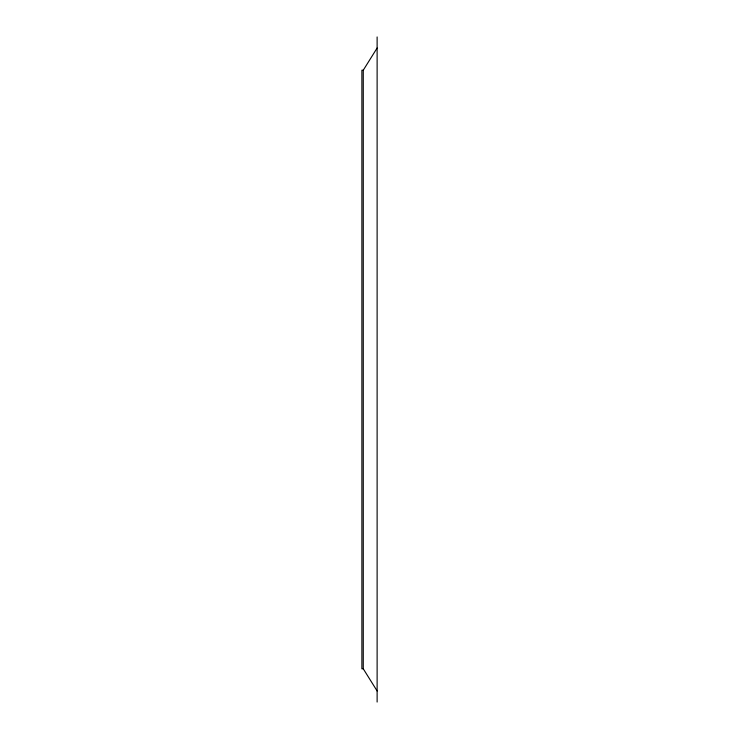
<?xml version="1.0" encoding="UTF-8"?>
<svg xmlns="http://www.w3.org/2000/svg" width="739" height="739" viewBox="0 0 739 739"><rect width="100%" height="100%" fill="white"/><g stroke="black" fill="none" stroke-linecap="round" stroke-linejoin="round"><path stroke-width="1.11" d="M377.121 690.965L363.265 668.795L363.265 70.205L377.121 48.035M363.265 70.205L361.879 70.205L361.879 668.795L363.265 668.795M377.121 36.95L377.121 702.05"/></g></svg>
